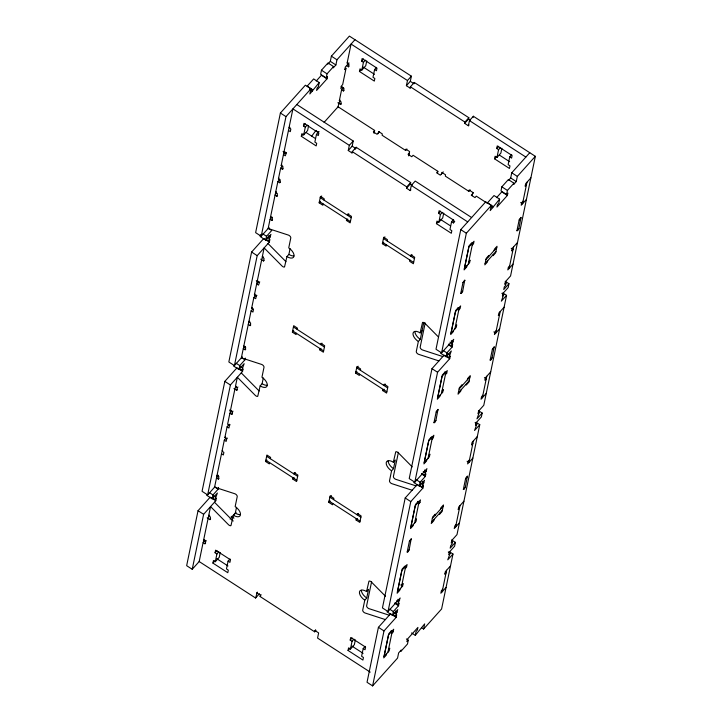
<?xml version="1.0" encoding="UTF-8"?>
<svg xmlns="http://www.w3.org/2000/svg" width="722" height="722" viewBox="0 0 722 722"><rect width="100%" height="100%" fill="white"/><g stroke="black" fill="none" stroke-linecap="round" stroke-linejoin="round"><path stroke-width="1.08" d="M407.172 552.041L407.948 551.924L409.121 549.866L411.215 538.72L409.401 541.265L407.172 552.041L409.121 549.866M433.958 422.704L434.734 422.587L435.907 420.529L437.992 409.383L436.187 411.928L433.958 422.704L435.907 420.529M460.735 293.376L461.511 293.258L462.694 291.201L464.778 280.055L462.973 282.6L460.735 293.376L462.694 291.201M463.362 489.39L464.138 489.272L465.32 487.215L467.405 476.069L465.6 478.614L463.362 489.39L465.32 487.215M490.148 360.061L490.924 359.944L492.097 357.886L494.191 346.74L492.377 349.286L490.148 360.061L492.097 357.886M516.934 230.733L517.71 230.607L518.883 228.549L520.968 217.403L519.163 219.948L516.934 230.733L518.883 228.549M192.232 569.288L203.622 514.317L215.77 500.779L210.192 497.169L198.036 510.716L186.655 565.678L192.232 569.288L199.57 561.102M207.638 494.922L230.399 384.988L242.547 371.442L236.969 367.832L224.822 381.378L202.061 491.312L207.638 494.922L214.786 486.953M234.415 365.585L257.185 255.651L269.333 242.114L263.756 238.504L251.608 252.05L228.838 361.984L234.415 365.585L242.276 356.821M312.725 89.781L307.148 86.18L313.655 78.924L319.232 82.525L309.855 93.977L310.929 88.806L305.352 85.205L280.398 113.02L255.624 232.646L261.202 236.256L269.062 227.493M260.561 234.605L260.155 236.545L265.732 240.155L270.94 234.352L268.566 240.977L265.777 239.172M261.202 236.256L285.975 116.621L310.929 88.806M205.057 540.399L203.108 542.574L199.182 561.545L255.588 598.015L259.487 593.655M207.178 517.836L209.967 519.641L210.499 517.051L208.64 515.851L210.562 506.582L228.468 524.677A2.283 1.191 41.9 0 0 230.959 525.643L233.368 515.219L235.327 513.044L236.518 507.295M206.591 495.211L212.169 498.821L212.972 494.94L218.179 489.137L218.531 487.413M218.45 475.735L216.501 477.91L214.578 487.179L234.867 493.767A2.283 1.191 41.9 0 1 237.222 496.637L235.155 506.591A7.617 3.98 41.9 0 1 240.462 514.912A7.617 3.98 41.9 0 1 233.368 515.219M221.762 452.477L216.762 476.619L218.071 475.166M221.501 453.768L223.36 454.968L223.892 452.387L222.033 451.187L224.307 440.185L226.266 438.01M224.307 440.185L226.166 441.395L226.708 438.805L224.849 437.604L227.078 426.828L229.172 424.211M231.843 411.071L229.894 413.246L227.61 424.238L229.47 425.438L228.937 428.029L227.078 426.828M233.368 365.883L238.955 369.483L239.758 365.612L244.966 359.8L245.318 358.076M245.236 346.407L243.278 348.582L241.365 357.85L261.653 364.439A2.283 1.191 41.9 0 1 263.999 367.308L261.942 377.263A7.617 3.98 41.9 0 1 267.248 385.584A7.617 3.98 41.9 0 1 260.155 385.882L257.745 396.315A2.283 1.191 41.9 0 1 255.245 395.349L237.348 377.245L235.426 386.514L237.285 387.723L236.753 390.304L233.955 388.499M243.549 347.282L248.548 323.14L249.848 321.696M248.278 324.44L250.137 325.64L250.678 323.05L248.819 321.85L251.094 310.857L253.043 308.682M251.094 310.857L252.953 312.057L253.485 309.476L251.626 308.267L253.864 297.491L255.958 294.883M253.864 297.491L255.723 298.691L256.256 296.11L254.397 294.91L256.671 283.908L258.629 281.733M260.741 259.171L263.53 260.976L264.072 258.386L262.212 257.185L264.126 247.917L282.031 266.012A2.283 1.191 41.9 0 0 284.522 266.978L286.941 256.554L288.89 254.379L290.082 248.63M265.732 240.155L266.535 236.274L271.743 230.471L268.954 228.666M272.013 217.069L270.064 219.244L268.142 228.513L288.43 235.101A2.283 1.191 41.9 0 1 290.785 237.971L288.728 247.926A7.617 3.98 41.9 0 1 294.025 256.247A7.617 3.98 41.9 0 1 286.941 256.554M270.335 217.954L275.335 193.812L276.634 192.359M275.064 195.102L276.923 196.303L277.456 193.722L275.596 192.521L277.88 181.529L279.829 179.345M277.88 181.529L279.739 182.729L280.271 180.139L278.412 178.939L280.641 168.163L282.6 165.988M280.641 168.163L282.501 169.363L283.042 166.773L281.183 165.573L283.457 154.58L285.407 152.405M288.457 130.438L290.316 131.639L290.849 129.058L288.99 127.848L292.915 108.887L349.322 145.348L348.257 150.519L351.975 152.929L352.625 152.198M203.108 542.574L204.967 543.783L206.149 540.471M216.501 477.91L218.36 479.11L218.892 476.529L217.033 475.329M229.894 413.246L231.753 414.446L232.935 411.134M243.278 348.582L245.137 349.782L245.679 347.192L243.819 345.991M259.721 281.806L258.53 285.118L256.671 283.908M270.064 219.244L271.923 220.445L272.456 217.863L270.597 216.663M286.499 152.468L285.316 155.781L283.457 154.58M212.214 497.837L215.003 499.642L217.376 493.018L212.169 498.821M239 368.5L241.789 370.305L244.162 363.68L238.955 369.483M215.77 500.779L216.302 498.189L215.003 499.642M242.547 371.442L243.088 368.852L241.789 370.305M269.333 242.114L269.875 239.523L268.566 240.977M230.029 558.99L228.071 561.165L226.464 568.927L228.323 570.127L227.791 572.708L212.918 563.097L213.45 560.507L215.309 561.707L219.217 557.357L220.219 552.51M215.309 561.707L216.916 553.954L215.057 552.745L215.589 550.164L230.471 559.776L229.93 562.366L228.071 561.165M319.061 131.467L316.462 134.364L314.855 142.126L316.714 143.326L316.173 145.916L301.3 136.296L301.832 133.714L303.691 134.915L307.599 130.556L308.601 125.709M303.691 134.915L305.298 127.153L303.439 125.953L303.98 123.363L318.853 132.983L318.321 135.565L316.462 134.364M354.971 39.71L336.957 59.782L335.892 64.953L333.284 67.859L333.555 66.568L327.978 62.958L321.47 70.215L320.622 74.312L326.2 77.913L327.499 76.469L327.012 78.833L316.597 90.449L317.084 88.075L318.384 86.622L319.232 82.525M260.155 385.882L262.104 383.707L263.295 377.958M326.2 77.913L327.048 73.825L333.555 66.568M327.707 64.249L330.315 61.352L331.38 56.172L349.394 36.1L411.378 76.171L410.304 81.342L406.396 85.701L410.114 88.102L410.764 87.38M337.896 107.65L338.934 102.903L340.315 100.945M337.86 102.741L340.649 104.537L341.181 101.955L339.322 100.755L341.596 89.754L343.555 87.579M346.596 65.612L348.455 66.821L348.997 64.231L347.138 63.031L351.063 44.06L407.47 80.53L406.396 85.701M269.568 462.603L269.297 463.903L265.579 461.493L266.923 455.031L270.642 457.432L270.371 458.723M296.354 333.275L296.083 334.566L292.365 332.165L293.701 325.694L297.419 328.104L297.157 329.394M323.131 203.938L322.869 205.238L319.151 202.828L320.487 196.366L324.205 198.767L323.943 200.057M341.596 89.754L343.455 90.963L343.997 88.373L341.208 86.568M376.559 67.363L374.601 69.547L372.994 77.308L374.853 78.508L374.321 81.09L359.439 71.478L359.98 68.888L361.839 70.088L365.747 65.738L366.749 60.883M361.839 70.088L363.446 62.327L361.587 61.126L362.119 58.545L377.001 68.157L376.46 70.747L374.601 69.547M255.588 598.015L257.303 592.112M348.257 150.519L352.155 146.169L353.229 140.998L296.823 104.528M315.956 630.351L314.657 631.804L260.11 596.534L261.021 594.522M351.975 152.929L352.246 151.638L356.145 147.279L410.692 182.549L410.421 183.839L406.522 188.189L410.24 190.599L410.89 189.868M355.224 149.301L356.145 147.279M295.226 472.504L293.926 473.957L294.197 472.657L297.915 475.067L296.571 481.529L292.852 479.128L293.123 477.838M322.012 343.167L320.712 344.62L320.974 343.329L324.692 345.73L323.357 352.201L319.638 349.791L319.909 348.5M348.798 213.838L347.49 215.291L347.76 213.992L351.479 216.401L350.143 222.863L346.425 220.463L346.686 219.172M374.041 133.344L374.646 130.429L338.077 106.784L324.124 122.343M378.184 133.696L378.635 131.539L382.353 133.949L382.082 135.24L405.638 150.465L406.937 149.012M410.114 88.102L410.385 86.811L414.293 82.461L468.84 117.722L468.569 119.013L464.661 123.372L468.379 125.772L469.029 125.05M414.293 82.461L414.022 83.752L410.304 81.342M332.797 503.478L332.526 504.777L328.808 502.368L330.144 495.906L333.862 498.306L333.6 499.597M359.574 374.149L359.312 375.44L355.585 373.039L356.93 366.568L360.648 368.978L360.377 370.269M386.36 244.812L386.089 246.112L382.371 243.702L383.716 237.24L387.434 239.641L387.163 240.931M405.638 150.465L405.908 149.174L409.627 151.575L408.733 155.889M314.657 631.804L315.568 629.783M406.522 188.189L406.784 186.899L410.692 182.549M410.24 190.599L411.314 185.419L415.213 181.069L471.619 217.539M358.455 513.378L357.146 514.831L357.417 513.532L361.135 515.941L359.8 522.403L356.081 520.002L356.343 518.712M385.232 384.041L383.933 385.494L384.203 384.203L387.922 386.604L386.577 393.075L382.859 390.665L383.129 389.375M409.915 260.046L409.645 261.337L413.363 263.738L414.708 257.276L410.98 254.866L410.719 256.166L412.018 254.713M437.469 173.244L437.866 171.304L413.074 155.275L411.775 156.728L408.056 154.318L409.545 152.667M441.413 174.571L441.855 172.414L445.573 174.823L445.303 176.114L468.858 191.339L470.166 189.886M365.151 646.343L363.202 648.527L361.596 656.28L363.455 657.489L362.913 660.07L348.04 650.459L348.573 647.869L350.432 649.069L354.34 644.719L355.341 639.863M350.432 649.069L352.038 641.307L350.179 640.107L350.721 637.517L365.594 647.138L365.061 649.728L363.202 648.527M453.533 219.551L451.584 221.726L449.977 229.488L451.837 230.688L451.304 233.278L436.422 223.658L436.963 221.067L438.823 222.277L442.721 217.918L443.732 213.071M438.823 222.277L440.429 214.515L438.57 213.315L439.102 210.725L453.976 220.345L453.443 222.927L451.584 221.726M364.781 600.172A7.617 3.98 41.9 0 1 359.475 591.85A7.617 3.98 41.9 0 1 366.559 591.553L368.518 589.378L366.731 597.996L364.781 600.172L362.715 610.126A2.283 1.191 41.9 0 0 365.07 612.996L385.358 619.584M391.559 470.843A7.617 3.98 41.9 0 1 386.252 462.522A7.617 3.98 41.9 0 1 393.346 462.215L395.304 460.04L393.517 468.659L391.559 470.843L389.501 480.798A2.283 1.191 41.9 0 0 391.856 483.668L412.145 490.256M423.733 322.743L420.294 339.331L418.345 341.506L416.287 351.461A2.283 1.191 41.9 0 0 418.634 354.331L438.922 360.919M464.661 123.372L464.932 122.072L468.84 117.722M371.622 581.625L366.623 605.776A2.283 1.191 41.9 0 0 368.978 608.646L389.266 615.234M398.409 452.297L393.409 476.448A2.283 1.191 41.9 0 0 395.755 479.309L416.043 485.897M425.186 322.969L420.186 347.111A2.283 1.191 41.9 0 0 422.541 349.98L442.83 356.569M468.379 125.772L469.453 120.601L473.361 116.251L535.345 156.322L510.571 275.948L505.364 281.76L504.822 284.342L506.131 282.889L505.59 285.479L504.29 286.932L503.757 289.513L508.965 283.71L505.247 281.309M473.091 117.542L473.361 116.251M372.606 685.9L383.996 630.938L396.143 617.391L390.566 613.781L378.418 627.328L367.029 682.29L372.606 685.9L397.56 658.085L398.634 652.914L401.233 650.008L400.963 651.298L407.479 644.042L408.282 640.161L406.423 638.961M417.343 484.453L405.195 497.99L382.434 607.924L388.012 611.534L400.159 597.987L397.786 604.612L394.997 602.807M444.129 355.116L431.982 368.662L409.212 478.596L414.798 482.197L426.946 468.659L424.572 475.284L421.783 473.479M493.099 206.402L487.521 202.792L494.028 195.536L499.606 199.146L490.229 210.589L491.303 205.418L485.726 201.817L460.771 229.632L435.998 349.258L441.575 352.868L453.723 339.322L451.349 345.946L448.561 344.141M468.858 191.339L469.129 190.048L472.847 192.449L472.179 195.689M388.012 611.534L410.773 501.6L422.93 488.054L423.462 485.473L422.162 486.917L419.374 485.121M414.798 482.197L437.559 372.272L449.707 358.726L450.248 356.136L448.94 357.589L446.151 355.784M441.575 352.868L466.349 233.233L491.303 205.418M386.965 611.823L392.542 615.433L393.346 611.552L398.553 605.749L399.085 603.159L397.786 604.612M413.751 482.495L419.329 486.105L420.132 482.224L425.339 476.412L425.872 473.831L424.572 475.284M440.528 353.166L446.106 356.767L446.909 352.887L452.116 347.083L452.658 344.493L451.349 345.946M386.622 653.699L386.351 654.998L383.752 657.895L388.752 633.754L391.351 630.857L391.08 632.147M400.015 589.035L399.744 590.325L397.136 593.231L402.136 569.089L404.744 566.183L404.473 567.483M413.399 524.371L413.137 525.661L410.529 528.567L415.529 504.425L418.137 501.519L417.867 502.81M426.792 459.706L426.531 460.997L423.922 463.903L428.922 439.761L431.53 436.855L431.26 438.146M440.185 395.033L439.915 396.333L437.315 399.23L442.315 375.088L444.914 372.191L444.653 373.482M453.578 330.369L453.308 331.66L450.708 334.566L455.708 310.424L458.308 307.518L458.046 308.817M466.972 265.705L466.701 266.996L464.102 269.902L469.101 245.76L471.701 242.854L471.43 244.153M387.922 652.255L392.389 630.694M392.587 614.449L395.376 616.254L397.75 609.63L392.542 615.433M401.315 587.582L405.773 566.03M414.708 522.918L419.166 501.366M422.162 486.917L424.536 480.292L419.329 486.105M428.101 458.253L432.559 436.693M441.485 393.589L445.952 372.029M448.94 357.589L451.313 350.964L446.106 356.767M454.878 328.916L459.345 307.364M468.271 264.252L472.739 242.7M391.847 633.284L393.147 631.831L393.689 629.241L388.481 635.053L384.014 656.605L389.221 650.802L389.763 648.212L388.454 649.665M396.143 617.391L396.676 614.801L395.376 616.254M405.241 568.62L406.54 567.167L407.082 564.577L401.874 570.38L397.407 591.941L402.614 586.138L403.147 583.547L401.847 585M418.634 503.947L419.933 502.494L420.475 499.913L415.267 505.716L410.8 527.268L416.007 521.464L416.54 518.883L415.24 520.327M445.42 374.619L446.719 373.166L447.252 370.576L442.044 376.388L437.586 397.939L442.794 392.136L443.326 389.546L442.026 390.999M511.681 154.725L509.732 156.9L508.126 164.661L509.985 165.861L509.443 168.452L494.57 158.831L495.102 156.25L496.962 157.45L500.869 153.1L501.871 148.245M496.962 157.45L498.568 149.689L496.709 148.488L497.25 145.898L512.124 155.519L511.591 158.109L509.732 156.9M535.345 156.322L517.34 176.394L516.266 181.565L513.658 184.471L513.929 183.18L508.351 179.57L501.844 186.827L500.996 190.924L506.573 194.534L507.873 193.081L507.386 195.445L496.971 207.061L497.458 204.687L498.767 203.234L499.606 199.146M434.139 519.326L433.868 520.616L431.269 523.522L432.604 517.051L435.213 514.154L434.942 515.445M460.925 389.988L460.654 391.288L458.055 394.185L459.391 387.723L461.99 384.817L461.728 386.108M487.702 260.66L487.44 261.951L484.832 264.857L486.177 258.386L488.776 255.489L488.505 256.779M439.779 513.035L439.508 514.326L442.117 511.429L443.452 504.958L440.853 507.864L440.582 509.154M466.565 383.698L466.295 384.997L468.894 382.091L470.239 375.63L467.63 378.527L467.369 379.826M493.343 254.37L493.081 255.66L495.68 252.763L497.025 246.292L494.417 249.198L494.146 250.489M411.567 632.932L415.285 635.342L416.089 631.461L417.388 630.008L417.93 627.418L407.515 639.033L406.973 641.614L408.282 640.161M506.573 194.534L507.422 190.437L513.929 183.18M508.73 180.139L510.689 177.964L511.754 172.793L529.767 152.712M421.738 627.86L423.597 629.061L424.662 623.889L415.285 635.342M442.162 591.778L446.62 570.227M448.29 551.996L450.149 553.196L447.775 559.821L452.983 554.018L449.264 551.617M455.555 527.114L460.013 505.562M473.406 440.898L468.948 462.45L467.08 461.25M475.076 422.659L476.935 423.868L474.562 430.493L479.769 424.68L476.051 422.28M482.332 397.786L486.799 376.225M500.193 311.561L495.725 333.113L493.866 331.912M501.862 293.331L503.721 294.531L501.348 301.155L506.555 295.352L502.828 292.952M509.118 268.449L513.586 246.897M526.979 182.233L522.511 203.785L520.652 202.584M452.983 554.018L441.602 608.98L423.597 629.061M451.674 539.975L455.392 542.375L454.589 546.256L449.382 552.059L448.849 554.649L450.149 553.196M479.769 424.68L456.999 534.614L451.791 540.426L451.259 543.007L452.559 541.554L452.026 544.144L450.727 545.597L450.185 548.178L455.392 542.375M478.46 410.637L482.179 413.047L481.375 416.928L476.168 422.731L475.636 425.312L476.935 423.868M506.555 295.352L483.785 405.286L478.578 411.089L478.045 413.679L479.345 412.226L476.971 418.85L482.179 413.047M508.965 283.71L508.162 287.591L502.954 293.394L502.413 295.984L503.721 294.531M418.345 341.506A7.617 3.98 41.9 0 1 413.038 333.185A7.617 3.98 41.9 0 1 420.132 332.887L422.541 322.454A2.283 1.191 41.9 0 1 425.041 323.42L438.462 336.993M393.346 462.215L395.755 451.791A2.283 1.191 41.9 0 1 398.255 452.757L412.262 466.917M366.559 591.553L368.978 581.12A2.283 1.191 41.9 0 1 371.469 582.085L385.485 596.255M316.227 81.035L321.434 75.232L327.012 78.833M288.99 127.848L289.639 127.126M347.138 63.031L347.787 62.3M290.027 127.695L288.728 129.148L283.728 153.29L285.028 151.837M349.015 62.922L345.296 67.065L344.764 69.655L346.064 68.202L342.67 84.582L341.371 86.035L340.838 88.626L342.318 86.965M348.455 66.821L349.114 66.09M303.439 125.953L305.397 123.778M361.587 61.126L363.536 58.951M305.298 127.153L307.256 124.978M363.446 62.327L365.395 60.152M301.3 136.296L303.249 134.121M359.439 71.478L361.397 69.294M343.455 90.963L344.114 90.232M281.183 165.573L281.833 164.851M339.322 100.755L339.972 100.024M315.992 130.402L311.66 136.232M282.501 169.363L283.15 168.641M340.649 104.537L341.298 103.815M278.412 178.939L279.062 178.217M279.739 182.729L280.389 181.998M275.596 192.521L276.255 191.79M276.923 196.303L277.573 195.581M271.923 220.445L272.573 219.723M349.322 145.348L353.229 140.998M407.47 80.53L411.378 76.171M374.646 130.429L373.346 131.882L377.065 134.283L379.294 131.801M262.212 257.185L262.862 256.454M263.241 257.023L261.942 258.476L256.942 282.618L258.241 281.165M321.705 195.996L320.216 197.657L351.208 217.692M263.53 260.976L264.18 260.245M319.151 202.828L320.451 201.375M254.397 294.91L255.047 294.179M256.256 296.11L256.906 295.379M251.626 308.267L252.276 307.545M248.819 321.85L249.469 321.128M250.137 325.64L250.787 324.918M346.425 220.463L347.724 219.01M245.137 349.782L245.796 349.06M236.455 386.36L235.155 387.813L230.156 411.955L231.455 410.502M237.285 387.723L237.935 386.992M236.753 390.304L237.403 389.582M292.365 332.165L293.664 330.712M437.866 171.304L436.566 172.757L440.285 175.157L443.263 171.845M384.934 236.87L383.445 238.531L414.437 258.566M382.371 243.702L383.671 242.249M231.753 414.446L232.403 413.724M229.47 425.438L230.119 424.716M224.849 437.604L225.499 436.873M226.708 438.805L227.358 438.083M222.033 451.187L222.683 450.456M438.57 213.315L440.519 211.131M496.709 148.488L498.667 146.313M440.429 214.515L442.378 212.34M498.568 149.689L500.526 147.514M319.638 349.791L320.938 348.347M436.422 223.658L438.38 221.483M494.57 158.831L496.519 156.656M473.506 192.711L471.276 195.193L474.995 197.602L476.303 196.149L487.549 203.423M218.36 479.11L219.01 478.388M453.443 222.927L454.743 221.474M208.64 515.851L209.29 515.12M209.678 515.688L208.369 517.142L203.369 541.283L204.678 539.83M496.601 197.647L501.808 191.844L507.386 195.445M209.967 519.641L210.616 518.91M265.579 461.493L266.887 460.04M358.148 366.207L356.659 367.868L387.651 387.904M355.585 373.039L356.894 371.586M530.878 177.874L525.67 183.677L525.138 186.267L526.437 184.814M472.197 245.281L473.506 243.837L474.038 241.247L468.831 247.05L464.363 268.611L469.571 262.799L470.112 260.218L468.804 261.671M204.967 543.783L205.617 543.052M230.11 519.1L236.067 512.467M523.044 201.194L521.744 202.647L521.212 205.238L526.419 199.434M215.057 552.745L217.006 550.57M216.916 553.954L218.865 551.77M462.973 282.6L464.923 280.416M519.163 219.948L521.113 217.773M212.918 563.097L214.867 560.922M420.132 332.887L422.081 330.712M485.906 259.685L496.754 247.592M485.103 263.557L495.951 251.464M292.852 479.128L294.161 477.675M382.859 390.665L384.167 389.221M517.484 242.538L512.277 248.35L511.745 250.931L513.044 249.478L511.185 248.278M458.804 309.955L460.113 308.502L460.645 305.911L455.438 311.714L450.979 333.275L456.178 327.472L456.719 324.882L455.42 326.335M509.651 265.867L508.351 267.311L507.819 269.902L513.026 264.099M331.362 495.536L329.873 497.196L360.874 517.232M328.808 502.368L330.107 500.915M504.1 307.211L498.893 313.014L498.351 315.595L499.651 314.151M496.267 330.532L494.958 331.985L494.426 334.566L499.633 328.763M260.11 596.534L260.759 595.812M436.187 411.928L438.137 409.753M492.377 349.286L494.335 347.111M459.12 389.014L469.968 376.92M458.317 392.894L469.165 380.801M356.081 520.002L357.381 518.549M490.707 371.875L485.5 377.678L484.958 380.268L486.267 378.815L484.408 377.615M432.027 439.283L433.326 437.83L433.859 435.249L428.651 441.052L424.193 462.603L429.4 456.8L429.933 454.21L428.633 455.663M482.874 395.196L481.565 396.649L481.032 399.239L486.24 393.427M477.314 436.539L472.107 442.342L471.574 444.933L472.874 443.479M469.481 459.86L468.181 461.313L467.639 463.903L472.847 458.1M409.401 541.265L411.359 539.081M465.6 478.614L467.549 476.439M432.343 518.342L443.182 506.248M431.53 522.223L442.378 510.129M463.921 501.203L458.714 507.015L458.181 509.597L459.481 508.144M350.179 640.107L352.137 637.932M456.087 524.533L454.788 525.977L454.246 528.567L459.454 522.764M352.038 641.307L353.997 639.132M348.04 650.459L349.99 648.275M450.528 565.877L445.321 571.68L444.788 574.261L446.088 572.817M442.694 589.197L441.395 590.65L440.862 593.231L446.07 587.428M468.569 119.013L470.428 120.222M469.453 120.601L525.86 157.071M410.385 86.811L464.932 122.072M363.346 67.119L374.501 74.33M499.407 155.086L509.633 161.692M331.38 56.172L336.957 59.782M511.754 172.793L517.34 176.394M330.315 61.352L335.892 64.953M510.689 177.964L516.266 181.565M321.47 70.215L327.048 73.825M501.844 186.827L507.422 190.437M309.666 89.275L312.464 91.08M490.978 206.492L492.837 207.692M352.155 146.169L355.883 148.57M410.421 183.839L412.28 185.04M411.314 185.419L467.712 221.889M352.246 151.638L406.784 186.899M316.38 130.971L318.24 132.18M280.398 113.02L285.975 116.621M460.771 229.632L466.349 233.233M306.137 132.541L315.433 138.552M440.33 219.308L450.555 225.914M283.06 151.394L285.849 153.199M319.413 201.537L350.405 221.573M382.642 242.412L413.634 262.447M451.331 340.712L453.19 341.912M450.032 342.156L451.891 343.365M448.398 344.683L452.116 347.083M268.548 235.733L270.407 236.933M262.817 233.874L266.535 236.274M443.191 350.486L446.909 352.887M267.248 237.186L269.107 238.386M447.622 353.798L449.481 354.998M445.059 355.72L449.707 358.726M444.86 371.965L446.719 373.166M251.608 252.05L257.185 255.651M431.982 368.662L437.559 372.272M256.283 280.723L259.072 282.528M293.439 326.994L324.431 347.029M292.636 330.866L323.627 350.91M355.856 371.74L386.848 391.784M424.545 470.04L426.404 471.24M423.245 471.493L425.105 472.693M242.168 358.004L244.966 359.8M421.621 474.011L425.339 476.412M422.135 481.682L423.995 482.883M236.04 363.202L239.758 365.612M416.413 479.814L420.132 482.224M240.462 366.514L242.321 367.724M420.836 483.135L422.695 484.336M418.273 485.049L422.93 488.054M418.074 501.294L419.933 502.494M224.822 381.378L230.399 384.988M405.195 497.99L410.773 501.6M229.497 410.06L232.285 411.865M266.653 456.322L297.644 476.358M265.849 460.203L296.841 480.238M329.07 501.077L360.061 521.113M400.755 584.928L402.614 586.138M397.768 599.377L399.627 600.578M396.459 600.821L398.318 602.031M214.461 486.727L218.179 489.137M394.835 603.348L398.553 605.749M395.358 611.011L397.217 612.211M209.254 492.539L212.972 494.94M389.627 609.151L393.346 611.552M213.676 495.852L215.535 497.052M394.05 612.464L395.909 613.664M231.193 516.32L233.982 518.125M391.288 630.631L393.147 631.831M198.036 510.716L203.622 514.317M378.418 627.328L383.996 630.938M203.64 539.993L205.499 541.193M216.817 558.738L227.981 565.958M351.948 646.1L363.103 653.311M256.653 592.843L260.371 595.244M314.918 630.514L318.637 632.914L317.572 638.086L370.215 672.119M268.033 243.558L285.939 261.662M241.247 372.895L259.153 390.999M214.47 502.223L232.367 520.327A2.283 1.191 41.9 0 0 233.251 521.013M420.294 339.331A7.617 3.98 41.9 0 1 414.924 331.669M393.517 468.659A7.617 3.98 41.9 0 1 388.147 460.997M366.731 597.996A7.617 3.98 41.9 0 1 361.361 590.334M293.881 255.913A7.617 3.98 41.9 0 1 288.89 254.379M267.104 385.25A7.617 3.98 41.9 0 1 262.104 383.707M240.318 514.578A7.617 3.98 41.9 0 1 235.327 513.044"/></g></svg>
